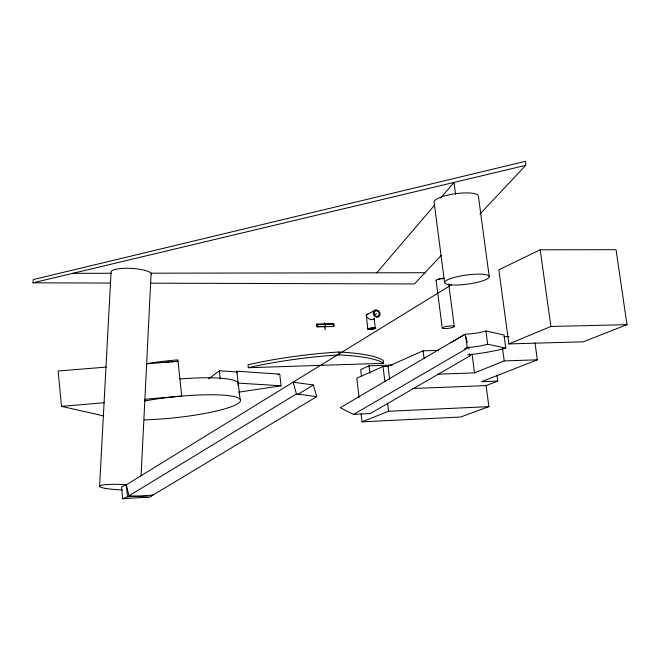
<?xml version="1.0" encoding="UTF-8"?>
<svg xmlns="http://www.w3.org/2000/svg" width="660" height="660" viewBox="0 0 660 660"><rect width="100%" height="100%" fill="white"/><g stroke="black" fill="none" stroke-linecap="round" stroke-linejoin="round"><path stroke-width="0.99" d="M479.919 214.137L525.707 165.33L525.748 161.246L33.198 279.601L33 282.826L110.319 283.058M141.083 476.041L151.124 273.199L424.974 272.72M99.586 486.238L111.086 271.994A20.295 4.785 3.3 0 1 131.967 268.43A20.295 4.785 3.3 0 1 151.602 274.469M236.75 372.9L236.858 371.209L279.741 374.187L281.077 385.795L238.689 392.172M238.004 385.555L238.21 382.66A66.941 10.997 -6 0 0 179.908 378.98M374.014 318.846L374.096 318.252L375.325 328.185M367.843 329.142L366.25 314.944L375.342 310.084M317.204 326.898L317.443 326.527A1.081 0.478 88.7 0 0 317.732 325.298A1.081 0.478 88.7 0 0 317.221 324.431L317.097 324.481A1.081 0.478 88.7 0 0 316.825 325.85L316.528 326.304A1.435 0.635 88.7 0 1 316.816 324.151L332.879 323.738A1.427 0.643 88.7 0 1 333.572 324.885A1.427 0.643 88.7 0 1 333.176 326.518L317.27 326.873A1.435 0.635 88.7 0 0 317.658 325.24A1.435 0.635 88.7 0 0 316.973 324.076M376.761 272.803L434.701 205.021M440.698 198.008L454.014 182.424L455.582 194.246M441.169 255.445L414.439 283.94L150.521 283.173M208.684 378.799L219.384 370.763L236.94 371.976M148.079 497.087L122.719 498.754L121.531 486.89L126.266 484.811L451.283 284.914M122.521 489.901A20.757 2.681 2.4 0 1 99.668 486.032A20.757 2.681 2.4 0 1 126.266 484.811L129.005 495.808L296.431 393.954L316.717 396.627L313.393 384.978L293.114 382.189L296.431 393.954M297.577 394.589L313.393 384.978M316.717 396.627L149.234 497.318L129.005 495.808M450.846 342.812L465.358 334.183A16.822 2.986 -7.6 0 0 481.915 332.054L485.958 330.982L504.075 335.016L505.75 348.109L498.613 349.94A47.347 8.035 -7.6 0 1 467.635 354.841M464.623 348.876L467.189 347.383A16.665 2.846 -7.6 0 0 483.598 345.279L487.633 344.223L505.75 348.109M467.313 342.499L465.028 334.183L340.255 407.707L353.529 414.447L468.666 347.391L468.963 349.272M469.706 353.974L470.011 355.855L370.326 413.507L353.529 414.447M333.11 326.543L333.861 326.164A1.073 0.487 88.7 0 0 334.158 324.943A1.073 0.487 88.7 0 0 333.638 324.076L317.221 324.431M373.667 319.316C370.862 320.521 367.026 318.384 366.16 315.538M374.203 314.861L376.654 313.64M540.202 249.793L498.844 269.816L508.893 343.918L583.275 341.806L627 324.662L616.036 249.686L540.202 249.793L550.894 326.469L508.893 343.918M392.452 365.038L368.981 365.822L360.665 369.575L361.465 376.134M438.529 350.369L423.109 350.823L388.047 366.341L383.023 366.506L356.763 378.188L359.114 397.468M332.879 323.738L332.714 323.804A1.427 0.643 88.7 0 0 332.359 324.522M333.638 324.076L333.514 324.126A1.073 0.487 88.7 0 0 333.308 324.431M122.719 498.754L127.471 496.741L152.955 495.082L150.513 496.081M437.473 374.22L474.515 372.875L504.232 360.913L537.331 359.815L535.004 342.92M361.086 413.713L362.076 421.831L388.583 411.262L488.895 406.634L486.098 385.58L497.772 381.059L496.98 375.144M537.331 359.815L481.544 381.695L497.772 381.059M488.895 406.634L460.597 417.029L362.076 421.831M33 282.826L525.707 165.33M277.728 374.492L279.741 374.187M367.191 314.185L367.975 314.077M106.293 367.092L58.121 371.002L61.512 406.37L104.296 402.715M145.051 399.242L181.731 396.107L177.878 359.865A66.833 11.608 -6 0 0 146.636 363.709M147.279 363.767L178.027 361.276A66.841 11.566 -6 0 0 171.055 361.903M412.417 388.534L486.098 385.58M248.341 367.719L383.592 363.297L383.245 360.5A153.285 25.377 -6.3 0 0 338.959 352.003A104.032 17.35 -6.7 0 0 248.011 364.823L248.341 367.719A104.057 17.209 -6.7 0 1 339.314 354.915A153.318 25.162 -6.3 0 1 383.592 363.297M503.984 336.757L509 336.625M550.894 326.469L627 324.662M317.394 326.551L325.603 326.37M72.781 273.339L111.672 273.273M281.077 385.795L238.177 383.097L236.858 371.209M61.512 406.37L103.653 415.899M469.499 353.999L470.011 355.855M465.696 336.625L467.189 347.383M502.606 348.876L504.232 360.913M489.241 276.771A22.523 4.587 -7.7 0 0 455.928 276.994A22.523 4.587 -7.7 0 0 455.573 285.046A22.523 4.587 -7.7 0 0 489.241 276.771L478.409 196.284A22.366 5.47 -7.8 0 0 456.068 193.611A22.366 5.47 -7.8 0 0 434.074 202.059L444.584 282.538M472.09 354.494L474.515 372.875M448.701 283.915L454.278 326.486A6.055 1.097 -7.5 0 1 445.31 328.589A6.055 1.097 -7.5 0 1 445.219 326.692A6.055 1.097 -7.5 0 1 454.278 326.486M436.079 280.393L442.266 328.028M423.109 350.823L424.124 358.76M485.958 330.982L487.633 344.223M388.047 366.341L389.672 379.376M383.023 366.506L384.92 381.769M387.577 403.128L388.583 411.262M368.981 365.822L369.913 373.37M338.959 352.003L339.314 354.915M324.39 322.773L324.53 323.953M324.86 326.733L325.24 329.851M238.21 382.66L240.059 399.242M219.384 370.763L220.275 378.931M126.266 484.811L127.471 496.741M324.291 326.42A1.435 0.643 88.7 0 0 324.761 326.774L324.926 326.7A1.435 0.643 88.7 0 0 325.322 325.066A1.435 0.643 88.7 0 0 324.629 323.911L324.472 323.986A1.435 0.643 88.7 0 0 324.2 324.398M436.31 280.69A6.031 1.237 -7.5 0 1 437.761 279.287A6.031 1.237 -7.5 0 1 443.528 278.223M438.925 279.378A4.397 0.899 -7.5 0 1 439.816 279.122M440.863 278.891A4.397 0.899 -7.5 0 1 444.188 278.553M144.457 400.991A67.04 10.453 -6.1 0 1 240.52 400.43A67.04 10.453 -6.1 0 1 144.383 419.867M165.033 362.554A66.841 11.566 -6 0 1 169.051 362.109M369.064 329.488A3.778 0.701 -7 0 0 375.251 328.375A3.778 0.701 -7 0 0 370.433 328.127A3.778 0.701 -7 0 0 369.064 329.488M369.88 329.216A2.549 0.47 -7 0 0 374.063 328.465A2.549 0.47 -7 0 0 370.804 328.3A2.549 0.47 -7 0 0 369.88 329.216M373.288 312.749A3.795 3.267 63.5 0 0 377.957 317.196A3.795 3.267 63.5 0 0 378.691 310.975A3.795 3.267 63.5 0 0 373.288 312.749M374.121 312.964A2.863 2.467 63.5 0 0 377.635 316.322A2.863 2.467 63.5 0 0 378.188 311.635A2.863 2.467 63.5 0 0 374.121 312.964"/></g></svg>
